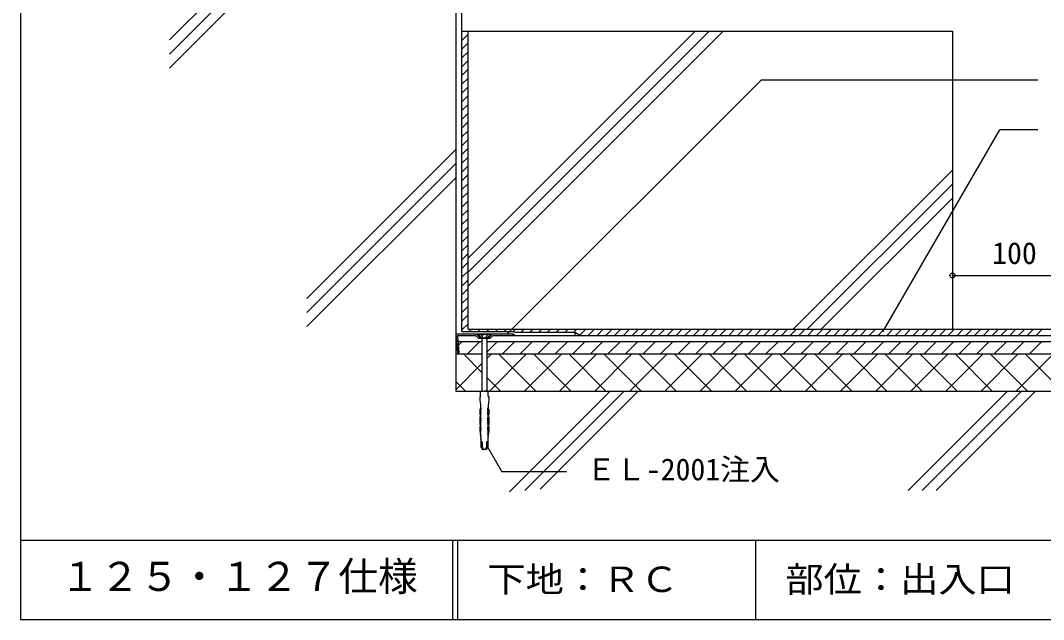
# Model space of a CAD drawing. Units: millimetres, scale not verified. Extents: x -585 to 695, y -1008 to 960.
# Drawn here: x -585 to 239, y 16 to 499 of the extents above; entities that cross this region are included whole.
import ezdxf
from ezdxf.enums import TextEntityAlignment as Align

# ---------------------------------------------------------------- set-up
doc = ezdxf.new("R2010")
doc.units = ezdxf.units.MM
doc.header["$LTSCALE"] = 8
doc.header["$PDMODE"] = 32
doc.header["$PDSIZE"] = 4
doc.linetypes.add('DASHED3', pattern=[4, 3, -1])
for name, color, linetype in [('4-2', 7, 'Continuous'), ('4-4', 2, 'Continuous'), ('4-6', 2, 'Continuous'), ('4-7', 7, 'Continuous'), ('4-A', 7, 'Continuous'), ('4-B', 7, 'Continuous'), ('4-D', 4, 'Continuous'), ('4-E', 4, 'Continuous'), ('F-2', 7, 'Continuous'), ('F-5', 6, 'Continuous'), ('F-7', 1, 'Continuous'), ('F-A', 7, 'Continuous')]:
    doc.layers.add(name, color=color, linetype=linetype)
doc.styles.add('HG丸ｺﾞｼｯｸM-PRO', font='')
doc.styles.add('ＭＳ ゴシック', font='')
doc.styles.get('HG丸ｺﾞｼｯｸM-PRO').set_extended_font_data('HG丸ｺﾞｼｯｸM-PRO')
doc.styles.get('ＭＳ ゴシック').set_extended_font_data('MS Gothic')

msp = doc.modelspace()

# ---------------------------------------------------------------- linework, layer by layer
at = {"layer": '4-2'}
for p, q in [((-234.232, 660.372), (-234.232, 200.372)), ((-229.232, 248.472), (-229.232, 490.372)), ((-224.232, 250.372), (-224.232, 490.372)), ((-229.232, 248.472), (-187.723, 248.472)), ((-224.232, 250.372), (165.768, 250.372)), ((-187.723, 248.472), (-186.684, 247.872)), ((-186.684, 247.872), (-138.232, 247.872)), ((-138.232, 247.872), (-138.232, 245.372)), ((-138.232, 247.872), (-133.902, 245.372)), ((-232.485, 240.372), (-213.232, 240.372)), ((-209.232, 240.372), (575.193, 240.372)), ((-188.232, 246.572), (-186.153, 245.372)), ((-188.232, 245.372), (265.768, 245.372)), ((-234.232, 230.372), (-213.232, 230.372)), ((-209.232, 230.372), (575.193, 230.372)), ((-234.232, 200.372), (575.193, 200.372))]:
    msp.add_line(p, q, dxfattribs=at)
at = {"layer": '4-4'}
for p, q in [((-229.232, 490.372), (-229.232, 614.196)), ((-229.232, 490.372), (165.768, 490.372)), ((165.768, 490.372), (165.768, 250.372)), ((165.768, 250.372), (265.768, 250.372))]:
    msp.add_line(p, q, dxfattribs=at)
at = {"layer": '4-6'}
for p, q in [((-234.232, 246.572), (-188.232, 246.572)), ((-234.232, 246.572), (-232.903, 231.381)), ((-232.922, 245.372), (-231.698, 231.381)), ((-232.922, 245.372), (-218.229, 245.372)), ((-215.929, 243.072), (-218.229, 245.372)), ((-214.232, 243.072), (-217.732, 246.572)), ((-215.929, 243.072), (-206.535, 243.072)), ((-208.232, 243.072), (-204.732, 246.572)), ((-206.535, 243.072), (-204.235, 245.372)), ((-204.235, 245.372), (-188.232, 245.372)), ((-188.232, 246.572), (-188.232, 245.372)), ((-232.903, 231.381), (-231.698, 231.381))]:
    msp.add_line(p, q, dxfattribs=at)
at = {"layer": '4-7'}
for p, q in [((-216.232, 246.447), (-216.232, 245.947)), ((-216.232, 245.947), (-213.357, 243.072)), ((-206.232, 245.947), (-216.232, 245.947)), ((-215.232, 245.947), (-211.232, 245.947)), ((-209.107, 243.072), (-213.357, 243.072)), ((-213.232, 243.072), (-213.232, 200.372)), ((-207.232, 245.947), (-211.232, 245.947)), ((-209.232, 243.072), (-209.232, 200.372)), ((-206.232, 245.947), (-209.107, 243.072)), ((-214.401, 180.748), (-214.401, 180.748)), ((-214.401, 180.748), (-214.401, 180.748)), ((-208.063, 180.748), (-208.063, 180.748)), ((-208.063, 180.748), (-208.063, 180.748)), ((-214.401, 165.081), (-213.968, 164.256)), ((-208.063, 165.081), (-208.496, 164.256))]:
    msp.add_line(p, q, dxfattribs=at)
at = {"layer": '4-7', "linetype": 'DASHED3'}
for p, q in [((-213.782, 245.947), (-213.782, 246.447)), ((-213.782, 245.947), (-212.699, 244.072)), ((-208.682, 245.947), (-209.764, 244.072)), ((-208.682, 245.947), (-208.682, 246.447))]:
    msp.add_line(p, q, dxfattribs=at)
at = {"layer": '4-7'}
for points in [[(-206.232, 245.947), (-206.232, 246.447), (-216.232, 246.447)], [(-214.232, 196.277), (-214.232, 200.372), (-211.232, 200.372)], [(-208.232, 196.277), (-208.232, 200.372), (-211.232, 200.372)], [(-214.232, 196.277), (-214.982, 195.452), (-214.982, 193.354), (-214.434, 189.236), (-214.192, 188.828), (-214.232, 188.828), (-214.232, 187.014), (-213.799, 186.19)], [(-208.232, 196.277), (-207.482, 195.452), (-207.482, 193.354), (-208.03, 189.236), (-208.272, 188.828), (-208.232, 188.828), (-208.232, 187.014), (-208.665, 186.19)], [(-213.929, 185.942), (-214.907, 185.942), (-214.907, 181.709), (-214.405, 180.748), (-214.401, 180.748)], [(-213.86, 184.623), (-214.368, 185.448), (-214.368, 185.942)], [(-213.86, 183.056), (-214.368, 183.881), (-214.368, 184.358), (-214.019, 184.376)], [(-213.917, 181.49), (-214.368, 182.314), (-214.368, 182.792), (-214.02, 182.809)], [(-208.603, 184.623), (-208.096, 185.448), (-208.096, 185.942)], [(-208.603, 183.056), (-208.096, 183.881), (-208.096, 184.358), (-208.445, 184.376)], [(-208.546, 181.49), (-208.096, 182.314), (-208.096, 182.792), (-208.444, 182.809)], [(-208.535, 185.942), (-207.557, 185.942), (-207.557, 181.709), (-208.058, 180.748), (-208.063, 180.748)], [(-214.368, 179.676), (-214.907, 179.676), (-214.907, 173.879), (-214.401, 172.914)], [(-214.401, 180.748), (-214.397, 181.225), (-214.08, 181.242)], [(-214.401, 172.914), (-214.397, 173.392), (-214.076, 173.409)], [(-213.86, 178.356), (-214.368, 179.181), (-214.368, 179.676)], [(-213.86, 176.79), (-214.368, 177.614), (-214.368, 178.092), (-214.02, 178.109)], [(-213.86, 175.223), (-214.368, 176.048), (-214.368, 176.525), (-214.02, 176.542)], [(-213.918, 173.656), (-214.368, 174.481), (-214.368, 174.958), (-214.02, 174.976)], [(-208.603, 178.356), (-208.096, 179.181), (-208.096, 179.676)], [(-208.603, 176.79), (-208.096, 177.614), (-208.096, 178.092), (-208.444, 178.109)], [(-208.603, 175.223), (-208.096, 176.048), (-208.096, 176.525), (-208.444, 176.542)], [(-208.546, 173.656), (-208.096, 174.481), (-208.096, 174.958), (-208.444, 174.976)], [(-208.063, 172.914), (-208.067, 173.392), (-208.387, 173.409)], [(-208.063, 180.748), (-208.067, 181.225), (-208.384, 181.242)], [(-208.096, 179.676), (-207.557, 179.676), (-207.557, 173.879), (-208.063, 172.914)], [(-214.368, 171.842), (-214.907, 171.842), (-214.907, 168.594), (-214.401, 165.081), (-214.4, 165.558), (-214.092, 165.576)], [(-213.947, 165.823), (-214.398, 166.648), (-214.396, 167.125), (-214.073, 167.142)], [(-213.925, 167.39), (-214.389, 168.214), (-214.385, 168.692), (-214.05, 168.709)], [(-213.893, 168.956), (-214.373, 169.781), (-214.368, 170.258), (-214.02, 170.276)], [(-213.86, 170.523), (-214.368, 171.348), (-214.368, 171.842)], [(-208.603, 170.523), (-208.096, 171.348), (-208.096, 171.842)], [(-208.571, 168.956), (-208.091, 169.781), (-208.096, 170.258), (-208.444, 170.276)], [(-208.539, 167.39), (-208.075, 168.214), (-208.079, 168.692), (-208.414, 168.709)], [(-208.517, 165.823), (-208.066, 166.648), (-208.068, 167.125), (-208.39, 167.142)], [(-208.096, 171.842), (-207.557, 171.842), (-207.557, 168.594), (-208.063, 165.081), (-208.063, 165.558), (-208.372, 165.576)], [(-214.098, 164.009), (-214.232, 164.009), (-214.232, 163.226), (-214.082, 163.226), (-214.082, 161.618), (-214.075, 161.618)], [(-214.025, 161.288), (-214.025, 155.338), (-213.585, 154.686), (-212.582, 153.372), (-212.433, 153.372), (-213.518, 155.338), (-213.518, 159.309)], [(-212.934, 159.309), (-212.934, 155.338), (-211.849, 153.372), (-211.232, 153.372)], [(-209.53, 159.309), (-209.53, 155.338), (-210.615, 153.372), (-211.232, 153.372)], [(-208.439, 161.288), (-208.439, 155.338), (-208.879, 154.686), (-209.882, 153.372), (-210.031, 153.372), (-208.946, 155.338), (-208.946, 159.309)], [(-208.366, 164.009), (-208.232, 164.009), (-208.232, 163.226), (-208.382, 163.226), (-208.382, 161.618), (-208.388, 161.618)]]:
    msp.add_lwpolyline(points, dxfattribs=at)
at = {"layer": '4-7', "linetype": 'DASHED3'}
msp.add_arc((-211.232, 245.183), 1.84, 217.11751, 322.88248, dxfattribs=at)
at = {"layer": '4-7'}
for centre, major_axis, start_param, end_param in [((-214.125, 181.466), (0, -0.229), 0.2312026, 1.6765256), ((-214.068, 184.599), (0, -0.229), 0.2312026, 1.6765256), ((-214.068, 183.032), (0, -0.229), 0.2312026, 1.6765256), ((-213.939, 186.114), (0, -0.172), 0.06848, 2.1628795), ((-208.524, 186.114), (0, -0.172), 4.1203058, 6.2147054), ((-208.396, 184.599), (0, -0.229), 4.6066597, 6.0519827), ((-208.396, 183.032), (0, -0.229), 4.6066597, 6.0519827), ((-208.339, 181.466), (0, -0.229), 4.6066597, 6.0519827), ((-214.422, 180.212), (0, -0.536), 0.0442118, 3.0973809), ((-214.125, 173.632), (0, -0.229), 0.2312026, 1.6765256), ((-214.068, 178.332), (0, -0.229), 0.2312026, 1.6765256), ((-214.068, 176.766), (0, -0.229), 0.2312026, 1.6765256), ((-214.068, 175.199), (0, -0.229), 0.2312026, 1.6765256), ((-208.396, 178.332), (0, -0.229), 4.6066597, 6.0519827), ((-208.396, 176.766), (0, -0.229), 4.6066597, 6.0519827), ((-208.396, 175.199), (0, -0.229), 4.6066597, 6.0519827), ((-208.339, 173.632), (0, -0.229), 4.6066597, 6.0519827), ((-208.042, 180.212), (0, -0.536), 3.1858044, 6.2389735), ((-214.422, 172.378), (0, -0.536), 0.0442118, 3.0973809), ((-214.154, 165.799), (0, -0.229), 0.2312026, 1.6765256), ((-214.132, 167.366), (0, -0.229), 0.2312026, 1.6765256), ((-214.1, 168.932), (0, -0.229), 0.2312026, 1.6765256), ((-214.068, 170.499), (0, -0.229), 0.2312026, 1.6765256), ((-208.396, 170.499), (0, -0.229), 4.6066597, 6.0519827), ((-208.364, 168.932), (0, -0.229), 4.6066597, 6.0519827), ((-208.332, 167.366), (0, -0.229), 4.6066597, 6.0519827), ((-208.042, 172.378), (0, -0.536), 3.1858044, 6.2389735), ((-208.309, 165.799), (0, -0.229), 4.6066597, 6.0519827), ((-214.11, 164.182), (0, -0.174), 0.0818475, 2.1771705), ((-214.752, 161.324), (0, -0.8), 1.5261677, 1.947508), ((-213.226, 159.299), (0, -0.321), 1.5390306, 4.6806232), ((-209.238, 159.299), (0, -0.321), 1.6025621, 4.7441547), ((-208.353, 164.182), (0, -0.174), 4.1060148, 6.2013378), ((-207.712, 161.324), (0, -0.8), 4.3356773, 4.7570176)]:
    msp.add_ellipse(centre, major_axis=major_axis, ratio=0.909574, start_param=start_param, end_param=end_param, dxfattribs=at)
at = {"layer": '4-A'}
for p, q in [((-192.785, 246.572), (11.747, 451.104)), ((234.437, 451.104), (11.747, 451.104)), ((109.825, 248.159), (203.902, 411.104)), ((234.437, 411.104), (203.902, 411.104)), ((-209.882, 157.462), (-197.108, 135.336)), ((-145.174, 135.336), (-197.108, 135.336))]:
    msp.add_line(p, q, dxfattribs=at)
at = {"layer": '4-B'}
for q in [(265.768, 293.594), (165.768, 256.411)]:
    msp.add_line((165.768, 293.594), q, dxfattribs=at)
at = {"layer": '4-B', "color": 1}
msp.add_point((165.768, 293.594), dxfattribs=at)
at = {"layer": '4-D'}
for p, q in [((-229.232, 490.154), (-229.014, 490.372)), ((-229.232, 483.083), (-224.232, 488.083)), ((-229.232, 476.012), (-224.232, 481.012)), ((-229.232, 468.941), (-224.232, 473.941)), ((-229.232, 461.87), (-224.232, 466.87)), ((-229.232, 454.799), (-224.232, 459.799)), ((-229.232, 447.728), (-224.232, 452.728)), ((-229.232, 440.657), (-224.232, 445.657)), ((-229.232, 433.586), (-224.232, 438.586)), ((-229.232, 426.515), (-224.232, 431.515)), ((-229.232, 419.444), (-224.232, 424.444)), ((-229.232, 412.373), (-224.232, 417.373)), ((-229.232, 405.302), (-224.232, 410.302)), ((-229.232, 398.231), (-224.232, 403.231)), ((-229.232, 391.16), (-224.232, 396.16)), ((-229.232, 384.088), (-224.232, 389.088)), ((-229.232, 377.017), (-224.232, 382.017)), ((-229.232, 369.946), (-224.232, 374.946)), ((-229.232, 362.875), (-224.232, 367.875)), ((-229.232, 355.804), (-224.232, 360.804)), ((-229.232, 348.733), (-224.232, 353.733)), ((-229.232, 341.662), (-224.232, 346.662)), ((-229.232, 334.591), (-224.232, 339.591)), ((-229.232, 327.52), (-224.232, 332.52)), ((-229.232, 320.449), (-224.232, 325.449)), ((-229.232, 313.378), (-224.232, 318.378)), ((-229.232, 306.307), (-224.232, 311.307)), ((-229.232, 299.236), (-224.232, 304.236)), ((-229.232, 292.165), (-224.232, 297.165)), ((-229.232, 285.094), (-224.232, 290.094)), ((-229.232, 278.022), (-224.232, 283.022)), ((-229.232, 270.951), (-224.232, 275.951)), ((-229.232, 263.88), (-224.232, 268.88)), ((-229.232, 256.809), (-224.232, 261.809)), ((-229.232, 249.738), (-224.232, 254.738)), ((-223.427, 248.472), (-221.527, 250.372)), ((-216.356, 248.472), (-214.456, 250.372)), ((-209.285, 248.472), (-207.385, 250.372)), ((-202.214, 248.472), (-200.314, 250.372)), ((-195.142, 248.472), (-193.242, 250.372)), ((-188.071, 248.472), (-186.171, 250.372)), ((-181.6, 247.872), (-179.1, 250.372)), ((-174.529, 247.872), (-172.029, 250.372)), ((-167.458, 247.872), (-164.958, 250.372)), ((-160.387, 247.872), (-157.887, 250.372)), ((-153.316, 247.872), (-150.816, 250.372)), ((-146.245, 247.872), (-143.745, 250.372)), ((-139.174, 247.872), (-136.674, 250.372)), ((-134.603, 245.372), (-129.603, 250.372)), ((-127.532, 245.372), (-122.532, 250.372)), ((-120.461, 245.372), (-115.461, 250.372)), ((-113.39, 245.372), (-108.39, 250.372)), ((-106.319, 245.372), (-101.319, 250.372)), ((-99.248, 245.372), (-94.248, 250.372)), ((-92.176, 245.372), (-87.176, 250.372)), ((-85.105, 245.372), (-80.105, 250.372)), ((-78.034, 245.372), (-73.034, 250.372)), ((-70.963, 245.372), (-65.963, 250.372)), ((-63.892, 245.372), (-58.892, 250.372)), ((-56.821, 245.372), (-51.821, 250.372)), ((-49.75, 245.372), (-44.75, 250.372)), ((-42.679, 245.372), (-37.679, 250.372)), ((-35.608, 245.372), (-30.608, 250.372)), ((-28.537, 245.372), (-23.537, 250.372)), ((-21.466, 245.372), (-16.466, 250.372)), ((-14.395, 245.372), (-9.395, 250.372)), ((-7.324, 245.372), (-2.324, 250.372)), ((-0.253, 245.372), (4.747, 250.372)), ((6.818, 245.372), (11.818, 250.372)), ((13.89, 245.372), (18.89, 250.372)), ((20.961, 245.372), (25.961, 250.372)), ((28.032, 245.372), (33.032, 250.372)), ((35.103, 245.372), (40.103, 250.372)), ((42.174, 245.372), (47.174, 250.372)), ((49.245, 245.372), (54.245, 250.372)), ((56.316, 245.372), (61.316, 250.372)), ((63.387, 245.372), (68.387, 250.372)), ((70.458, 245.372), (75.458, 250.372)), ((77.529, 245.372), (82.529, 250.372)), ((84.6, 245.372), (89.6, 250.372)), ((91.671, 245.372), (96.671, 250.372)), ((98.742, 245.372), (103.742, 250.372)), ((105.813, 245.372), (110.813, 250.372)), ((112.884, 245.372), (117.884, 250.372)), ((119.956, 245.372), (124.956, 250.372)), ((127.027, 245.372), (132.027, 250.372)), ((134.098, 245.372), (139.098, 250.372)), ((141.169, 245.372), (146.169, 250.372)), ((148.24, 245.372), (153.24, 250.372)), ((155.311, 245.372), (160.311, 250.372)), ((162.382, 245.372), (167.382, 250.372)), ((169.453, 245.372), (174.453, 250.372)), ((176.524, 245.372), (181.524, 250.372)), ((183.595, 245.372), (188.595, 250.372)), ((190.666, 245.372), (195.666, 250.372)), ((197.737, 245.372), (202.737, 250.372)), ((204.808, 245.372), (209.808, 250.372)), ((211.879, 245.372), (216.879, 250.372)), ((218.951, 245.372), (223.951, 250.372)), ((226.022, 245.372), (231.022, 250.372)), ((233.093, 245.372), (238.093, 250.372)), ((-232.202, 237.138), (-228.967, 240.372)), ((-224.825, 230.372), (-214.825, 240.372)), ((-209.232, 231.823), (-200.683, 240.372)), ((-196.541, 230.372), (-186.541, 240.372)), ((-182.399, 230.372), (-172.399, 240.372)), ((-168.257, 230.372), (-158.257, 240.372)), ((-154.114, 230.372), (-144.114, 240.372)), ((-139.972, 230.372), (-129.972, 240.372)), ((-125.83, 230.372), (-115.83, 240.372)), ((-111.688, 230.372), (-101.688, 240.372)), ((-97.546, 230.372), (-87.546, 240.372)), ((-83.404, 230.372), (-73.404, 240.372)), ((-69.262, 230.372), (-59.262, 240.372)), ((-55.12, 230.372), (-45.12, 240.372)), ((-40.977, 230.372), (-30.977, 240.372)), ((-26.835, 230.372), (-16.835, 240.372)), ((-12.693, 230.372), (-2.693, 240.372)), ((1.449, 230.372), (11.449, 240.372)), ((15.591, 230.372), (25.591, 240.372)), ((29.733, 230.372), (39.733, 240.372)), ((43.875, 230.372), (53.875, 240.372)), ((58.018, 230.372), (68.018, 240.372)), ((72.16, 230.372), (82.16, 240.372)), ((86.302, 230.372), (96.302, 240.372)), ((100.444, 230.372), (110.444, 240.372)), ((114.586, 230.372), (124.586, 240.372)), ((128.728, 230.372), (138.728, 240.372)), ((142.87, 230.372), (152.87, 240.372)), ((157.012, 230.372), (167.012, 240.372)), ((171.155, 230.372), (181.155, 240.372)), ((185.297, 230.372), (195.297, 240.372)), ((199.439, 230.372), (209.439, 240.372)), ((213.581, 230.372), (223.581, 240.372)), ((227.723, 230.372), (237.723, 240.372)), ((-213.232, 222.613), (-234.232, 201.613)), ((-213.232, 215.493), (-228.111, 230.372)), ((-205.472, 230.372), (-209.232, 226.613)), ((-177.188, 230.372), (-207.188, 200.372)), ((-169.827, 200.372), (-199.827, 230.372)), ((-148.904, 230.372), (-178.904, 200.372)), ((-141.543, 200.372), (-171.543, 230.372)), ((-120.619, 230.372), (-150.619, 200.372)), ((-113.258, 200.372), (-143.258, 230.372)), ((-92.335, 230.372), (-122.335, 200.372)), ((-84.974, 200.372), (-114.974, 230.372)), ((-64.051, 230.372), (-94.051, 200.372)), ((-56.69, 200.372), (-86.69, 230.372)), ((-35.767, 230.372), (-65.767, 200.372)), ((-28.406, 200.372), (-58.406, 230.372)), ((-7.482, 230.372), (-37.482, 200.372)), ((-0.121, 200.372), (-30.121, 230.372)), ((20.802, 230.372), (-9.198, 200.372)), ((28.163, 200.372), (-1.837, 230.372)), ((49.086, 230.372), (19.086, 200.372)), ((56.447, 200.372), (26.447, 230.372)), ((77.37, 230.372), (47.37, 200.372)), ((84.731, 200.372), (54.731, 230.372)), ((105.655, 230.372), (75.655, 200.372)), ((113.016, 200.372), (83.016, 230.372)), ((133.939, 230.372), (103.939, 200.372)), ((141.3, 200.372), (111.3, 230.372)), ((162.223, 230.372), (132.223, 200.372)), ((169.584, 200.372), (139.584, 230.372)), ((190.508, 230.372), (160.508, 200.372)), ((197.869, 200.372), (167.869, 230.372)), ((218.792, 230.372), (188.792, 200.372)), ((226.153, 200.372), (196.153, 230.372)), ((247.076, 230.372), (217.076, 200.372)), ((254.437, 200.372), (224.437, 230.372)), ((-226.396, 200.372), (-234.232, 208.209)), ((-198.111, 200.372), (-209.232, 211.493))]:
    msp.add_line(p, q, dxfattribs=at)
at = {"layer": '4-E'}
for p, q in [((-464.807, 483.403), (-278.641, 669.568)), ((-464.807, 472.089), (-269.268, 667.627)), ((-464.807, 460.775), (-259.895, 665.687)), ((-224.232, 284.912), (-18.772, 490.372)), ((-224.232, 296.226), (-30.086, 490.372)), ((-224.232, 307.54), (-41.399, 490.372)), ((-354.232, 275.062), (-234.232, 395.062)), ((-354.232, 263.749), (-234.232, 383.749)), ((-354.232, 252.435), (-234.232, 372.435)), ((37.516, 250.372), (165.768, 378.624)), ((48.83, 250.372), (165.768, 367.311)), ((60.143, 250.372), (165.768, 355.997)), ((-191.091, 119.288), (-110.007, 200.372)), ((-178.693, 120.372), (-98.693, 200.372)), ((-166.295, 121.457), (-87.379, 200.372)), ((129.993, 120.372), (209.993, 200.372)), ((141.307, 120.372), (221.307, 200.372)), ((152.621, 120.372), (232.621, 200.372))]:
    msp.add_line(p, q, dxfattribs=at)
at = {"layer": 'F-2'}
msp.add_line((7.193, 80.372), (7.193, 16.372), dxfattribs=at)
at = {"layer": 'F-5'}
for p, q in [((-584.807, 80.372), (695.193, 80.372)), ((-236.807, 80.372), (-236.807, 16.372)), ((-232.807, 80.372), (-232.807, 16.372))]:
    msp.add_line(p, q, dxfattribs=at)
at = {"layer": 'F-7'}
for p, q in [((-584.807, 960.372), (-584.807, 16.372)), ((-584.807, 16.372), (695.193, 16.372))]:
    msp.add_line(p, q, dxfattribs=at)

# ---------------------------------------------------------------- texts
at = {"layer": '4-A', "style": 'ＭＳ ゴシック'}
msp.add_text('ＥＬ-2001注入', height=17.6, dxfattribs=at).set_placement((-129.174, 123.336), align=Align.BOTTOM_LEFT)
at = {"layer": '4-B', "style": 'ＭＳ ゴシック'}
msp.add_text('100', height=17.6, dxfattribs=at).set_placement((197.768, 297.594), align=Align.BOTTOM_LEFT)
at = {"layer": 'F-A', "style": 'HG丸ｺﾞｼｯｸM-PRO'}
msp.add_text('１２５・１２７仕様', height=23.46, dxfattribs=at).set_placement((-552.807, 32.372), align=Align.BOTTOM_LEFT)
at = {"layer": 'F-A', "style": 'HG丸ｺﾞｼｯｸM-PRO', "width": 1.1}
for s, p in [('下地：ＲＣ', (-208.807, 32.372)), ('部位：出入口', (31.193, 32.372))]:
    msp.add_text(s, height=20.53, dxfattribs=at).set_placement(p, align=Align.BOTTOM_LEFT)

doc.saveas('drawing.dxf')
